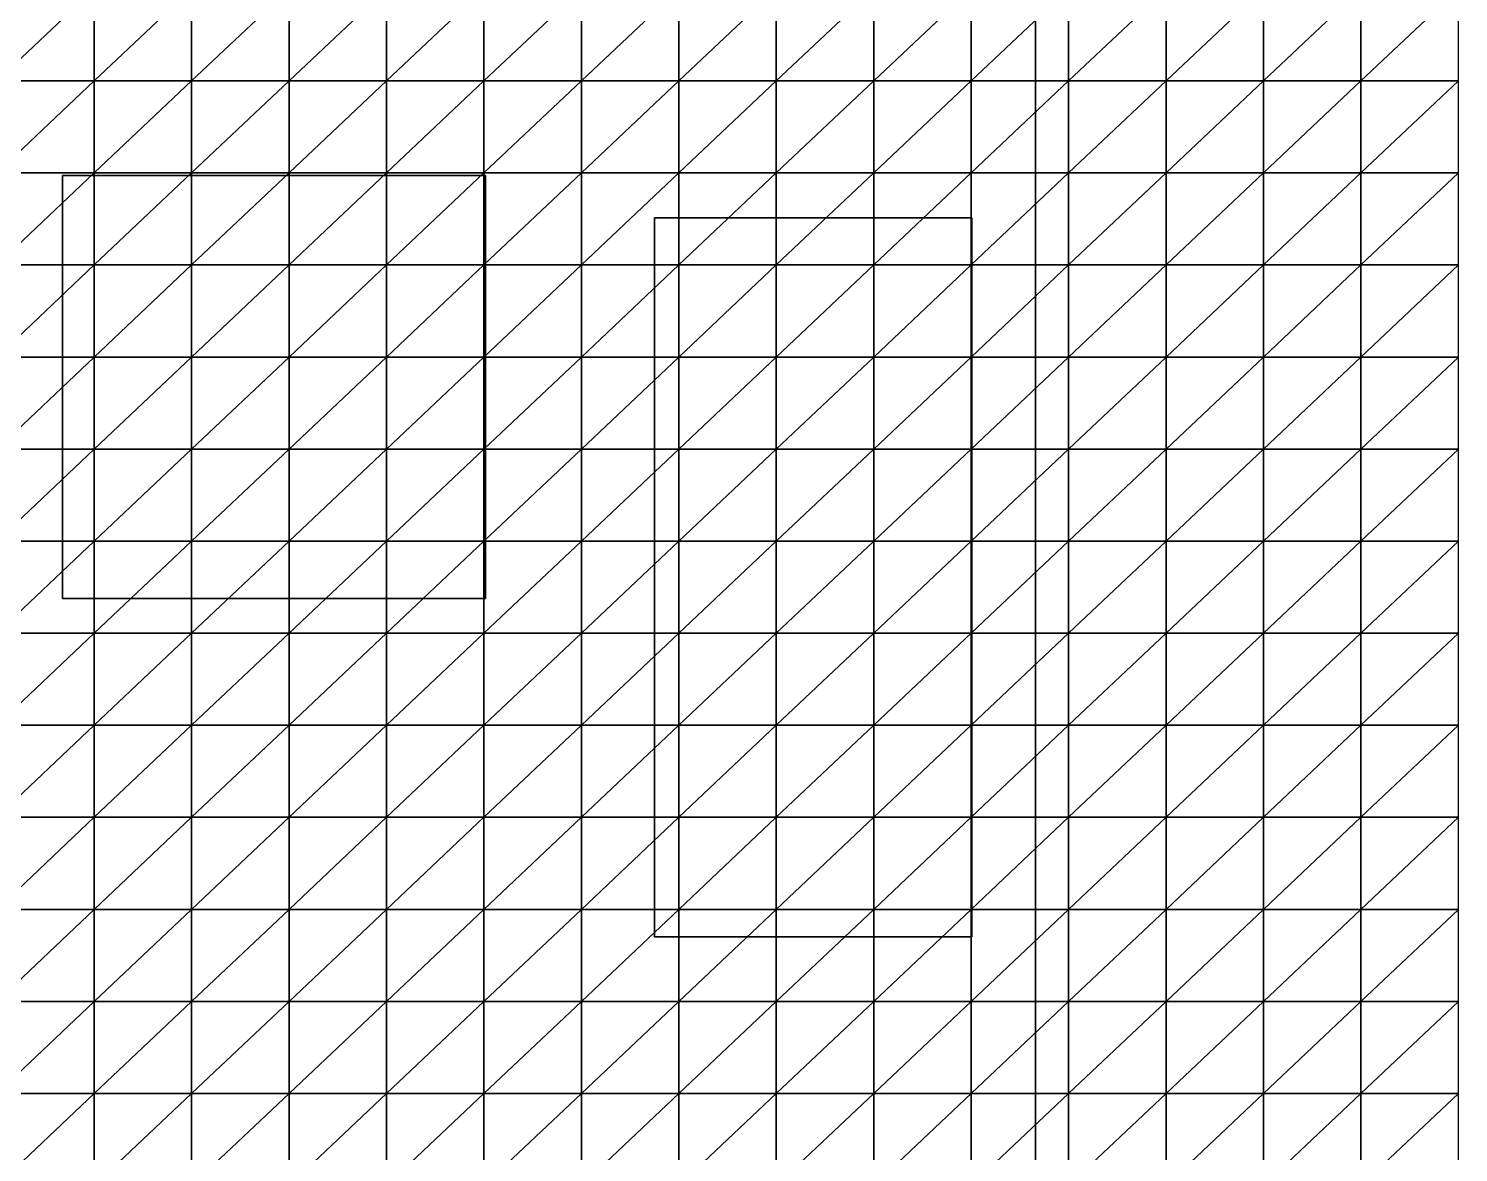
# Model space of a CAD drawing. Header units: metres. Extents: x -3 to 10.7, y -3.7 to 3.7.
# Drawn here: x 7.12 to 10.5, y -1.01 to 1.647 of the extents above; entities that cross this region are included whole.
import ezdxf

# ---------------------------------------------------------------- set-up
doc = ezdxf.new("R2010")
doc.units = ezdxf.units.M
for name, color, linetype in [('ACO_3D', 1, 'CONTINUOUS'), ('MEMBRANA_3D', 3, 'CONTINUOUS'), ('MOBILIARIO', 9, 'CONTINUOUS'), ('PAREDES', 7, 'CONTINUOUS'), ('VIDRO_3D', 4, 'CONTINUOUS')]:
    doc.layers.add(name, color=color, linetype=linetype)

msp = doc.modelspace()

# ---------------------------------------------------------------- linework, layer by layer
at = {"layer": 'ACO_3D'}
for points in [[(0, -2.7, 2.9), (9.5, -2.7, 2.9), (9.5, 2.7, 2.9), (0, 2.7, 2.9), (0, -2.7, 2.9)], [(9.5, 0, 0), (9.5, 0, 2.9)], [(10.5, 0, -0.05), (10.5, 0, 2.65)]]:
    msp.add_polyline3d(points, dxfattribs=at)
at = {"layer": 'MEMBRANA_3D'}
for points in [[(7.0446, 1.5235, 4.1422), (7.275, 1.5235, 4.0788), (7.275, 1.7412, 3.7133)], [(7.0446, 1.5235, 4.1422), (7.275, 1.7412, 3.7133), (7.0446, 1.7412, 3.7516)], [(7.275, 1.5235, 4.0788), (7.5054, 1.5235, 4.0239), (7.5054, 1.7412, 3.6781)], [(7.275, 1.5235, 4.0788), (7.5054, 1.7412, 3.6781), (7.275, 1.7412, 3.7133)], [(7.5054, 1.5235, 4.0239), (7.7357, 1.5235, 3.978), (7.7357, 1.7412, 3.6473)], [(7.5054, 1.5235, 4.0239), (7.7357, 1.7412, 3.6473), (7.5054, 1.7412, 3.6781)], [(7.7357, 1.5235, 3.978), (7.9661, 1.5235, 3.8347), (7.9661, 1.7412, 3.621)], [(7.7357, 1.5235, 3.978), (7.9661, 1.7412, 3.621), (7.7357, 1.7412, 3.6473)], [(7.9661, 1.5235, 3.8347), (8.1964, 1.5235, 3.5845), (8.1964, 1.7412, 3.5713)], [(7.9661, 1.5235, 3.8347), (8.1964, 1.7412, 3.5713), (7.9661, 1.7412, 3.621)], [(8.1964, 1.5235, 3.5845), (8.4268, 1.5235, 3.3689), (8.4268, 1.7412, 3.361)], [(8.1964, 1.5235, 3.5845), (8.4268, 1.7412, 3.361), (8.1964, 1.7412, 3.5713)], [(8.4268, 1.5235, 3.3689), (8.6571, 1.5235, 3.1916), (8.6571, 1.7412, 3.1873)], [(8.4268, 1.5235, 3.3689), (8.6571, 1.7412, 3.1873), (8.4268, 1.7412, 3.361)], [(8.6571, 1.5235, 3.1916), (8.8875, 1.5235, 3.055), (8.8875, 1.7412, 3.053)], [(8.6571, 1.5235, 3.1916), (8.8875, 1.7412, 3.053), (8.6571, 1.7412, 3.1873)], [(8.8875, 1.5235, 3.055), (9.1179, 1.5235, 2.9607), (9.1179, 1.7412, 2.96)], [(8.8875, 1.5235, 3.055), (9.1179, 1.7412, 2.96), (8.8875, 1.7412, 3.053)], [(9.1179, 1.5235, 2.9607), (9.3482, 1.5235, 2.9096), (9.3482, 1.7412, 2.9095)], [(9.1179, 1.5235, 2.9607), (9.3482, 1.7412, 2.9095), (9.1179, 1.7412, 2.96)], [(9.3482, 1.5235, 2.9096), (9.5786, 1.5235, 2.8472), (9.5786, 1.7412, 2.8464)], [(9.3482, 1.5235, 2.9096), (9.5786, 1.7412, 2.8464), (9.3482, 1.7412, 2.9095)], [(9.5786, 1.5235, 2.8472), (9.8089, 1.5235, 2.7189), (9.8089, 1.7412, 2.7162)], [(9.5786, 1.5235, 2.8472), (9.8089, 1.7412, 2.7162), (9.5786, 1.7412, 2.8464)], [(9.8089, 1.5235, 2.7189), (10.0393, 1.5235, 2.601), (10.0393, 1.7412, 2.5965)], [(9.8089, 1.5235, 2.7189), (10.0393, 1.7412, 2.5965), (9.8089, 1.7412, 2.7162)], [(10.0393, 1.5235, 2.601), (10.2696, 1.5235, 2.4882), (10.2696, 1.7412, 2.482)], [(10.0393, 1.5235, 2.601), (10.2696, 1.7412, 2.482), (10.0393, 1.7412, 2.5965)], [(10.2696, 1.5235, 2.4882), (10.5, 1.5235, 2.3787), (10.5, 1.7412, 2.371)], [(10.2696, 1.5235, 2.4882), (10.5, 1.7412, 2.371), (10.2696, 1.7412, 2.482)], [(7.0446, 1.3059, 4.5731), (7.275, 1.3059, 4.4765), (7.275, 1.5235, 4.0788)], [(7.0446, 1.3059, 4.5731), (7.275, 1.5235, 4.0788), (7.0446, 1.5235, 4.1422)], [(7.275, 1.3059, 4.4765), (7.5054, 1.3059, 4.3991), (7.5054, 1.5235, 4.0239)], [(7.275, 1.3059, 4.4765), (7.5054, 1.5235, 4.0239), (7.275, 1.5235, 4.0788)], [(7.5054, 1.3059, 4.3991), (7.7357, 1.3059, 4.1457), (7.7357, 1.5235, 3.978)], [(7.5054, 1.3059, 4.3991), (7.7357, 1.5235, 3.978), (7.5054, 1.5235, 4.0239)], [(7.7357, 1.3059, 4.1457), (7.9661, 1.3059, 3.8555), (7.9661, 1.5235, 3.8347)], [(7.7357, 1.3059, 4.1457), (7.9661, 1.5235, 3.8347), (7.7357, 1.5235, 3.978)], [(7.9661, 1.3059, 3.8555), (8.1964, 1.3059, 3.5975), (8.1964, 1.5235, 3.5845)], [(7.9661, 1.3059, 3.8555), (8.1964, 1.5235, 3.5845), (7.9661, 1.5235, 3.8347)], [(8.1964, 1.3059, 3.5975), (8.4268, 1.3059, 3.3766), (8.4268, 1.5235, 3.3689)], [(8.1964, 1.3059, 3.5975), (8.4268, 1.5235, 3.3689), (8.1964, 1.5235, 3.5845)], [(8.4268, 1.3059, 3.3766), (8.6571, 1.3059, 3.1957), (8.6571, 1.5235, 3.1916)], [(8.4268, 1.3059, 3.3766), (8.6571, 1.5235, 3.1916), (8.4268, 1.5235, 3.3689)], [(8.6571, 1.3059, 3.1957), (8.8875, 1.3059, 3.0569), (8.8875, 1.5235, 3.055)], [(8.6571, 1.3059, 3.1957), (8.8875, 1.5235, 3.055), (8.6571, 1.5235, 3.1916)], [(8.8875, 1.3059, 3.0569), (9.1179, 1.3059, 2.9613), (9.1179, 1.5235, 2.9607)], [(8.8875, 1.3059, 3.0569), (9.1179, 1.5235, 2.9607), (8.8875, 1.5235, 3.055)], [(9.1179, 1.3059, 2.9613), (9.3482, 1.3059, 2.9097), (9.3482, 1.5235, 2.9096)], [(9.1179, 1.3059, 2.9613), (9.3482, 1.5235, 2.9096), (9.1179, 1.5235, 2.9607)], [(9.3482, 1.3059, 2.9097), (9.5786, 1.3059, 2.8487), (9.5786, 1.5235, 2.8472)], [(9.3482, 1.3059, 2.9097), (9.5786, 1.5235, 2.8472), (9.3482, 1.5235, 2.9096)], [(9.5786, 1.3059, 2.8487), (9.8089, 1.3059, 2.7243), (9.8089, 1.5235, 2.7189)], [(9.5786, 1.3059, 2.8487), (9.8089, 1.5235, 2.7189), (9.5786, 1.5235, 2.8472)], [(9.8089, 1.3059, 2.7243), (10.0393, 1.3059, 2.6099), (10.0393, 1.5235, 2.601)], [(9.8089, 1.3059, 2.7243), (10.0393, 1.5235, 2.601), (9.8089, 1.5235, 2.7189)], [(10.0393, 1.3059, 2.6099), (10.2696, 1.3059, 2.5004), (10.2696, 1.5235, 2.4882)], [(10.0393, 1.3059, 2.6099), (10.2696, 1.5235, 2.4882), (10.0393, 1.5235, 2.601)], [(10.2696, 1.3059, 2.5004), (10.5, 1.3059, 2.3942), (10.5, 1.5235, 2.3787)], [(10.2696, 1.3059, 2.5004), (10.5, 1.5235, 2.3787), (10.2696, 1.5235, 2.4882)], [(7.0446, 1.0882, 5.0042), (7.275, 1.0882, 4.856), (7.275, 1.3059, 4.4765)], [(7.0446, 1.0882, 5.0042), (7.275, 1.3059, 4.4765), (7.0446, 1.3059, 4.5731)], [(7.275, 1.0882, 4.856), (7.5054, 1.0882, 4.5084), (7.5054, 1.3059, 4.3991)], [(7.275, 1.0882, 4.856), (7.5054, 1.3059, 4.3991), (7.275, 1.3059, 4.4765)], [(7.5054, 1.0882, 4.5084), (7.7357, 1.0882, 4.1773), (7.7357, 1.3059, 4.1457)], [(7.5054, 1.0882, 4.5084), (7.7357, 1.3059, 4.1457), (7.5054, 1.3059, 4.3991)], [(7.7357, 1.0882, 4.1773), (7.9661, 1.0882, 3.8754), (7.9661, 1.3059, 3.8555)], [(7.7357, 1.0882, 4.1773), (7.9661, 1.3059, 3.8555), (7.7357, 1.3059, 4.1457)], [(7.9661, 1.0882, 3.8754), (8.1964, 1.0882, 3.6095), (8.1964, 1.3059, 3.5975)], [(7.9661, 1.0882, 3.8754), (8.1964, 1.3059, 3.5975), (7.9661, 1.3059, 3.8555)], [(8.1964, 1.0882, 3.6095), (8.4268, 1.0882, 3.3834), (8.4268, 1.3059, 3.3766)], [(8.1964, 1.0882, 3.6095), (8.4268, 1.3059, 3.3766), (8.1964, 1.3059, 3.5975)], [(8.4268, 1.0882, 3.3834), (8.6571, 1.0882, 3.1993), (8.6571, 1.3059, 3.1957)], [(8.4268, 1.0882, 3.3834), (8.6571, 1.3059, 3.1957), (8.4268, 1.3059, 3.3766)], [(8.6571, 1.0882, 3.1993), (8.8875, 1.0882, 3.0585), (8.8875, 1.3059, 3.0569)], [(8.6571, 1.0882, 3.1993), (8.8875, 1.3059, 3.0569), (8.6571, 1.3059, 3.1957)], [(8.8875, 1.0882, 3.0585), (9.1179, 1.0882, 2.9619), (9.1179, 1.3059, 2.9613)], [(8.8875, 1.0882, 3.0585), (9.1179, 1.3059, 2.9613), (8.8875, 1.3059, 3.0569)], [(9.1179, 1.0882, 2.9619), (9.3482, 1.0882, 2.9098), (9.3482, 1.3059, 2.9097)], [(9.1179, 1.0882, 2.9619), (9.3482, 1.3059, 2.9097), (9.1179, 1.3059, 2.9613)], [(9.3482, 1.0882, 2.9098), (9.5786, 1.0882, 2.8511), (9.5786, 1.3059, 2.8487)], [(9.3482, 1.0882, 2.9098), (9.5786, 1.3059, 2.8487), (9.3482, 1.3059, 2.9097)], [(9.5786, 1.0882, 2.8511), (9.8089, 1.0882, 2.7324), (9.8089, 1.3059, 2.7243)], [(9.5786, 1.0882, 2.8511), (9.8089, 1.3059, 2.7243), (9.5786, 1.3059, 2.8487)], [(9.8089, 1.0882, 2.7324), (10.0393, 1.0882, 2.6232), (10.0393, 1.3059, 2.6099)], [(9.8089, 1.0882, 2.7324), (10.0393, 1.3059, 2.6099), (9.8089, 1.3059, 2.7243)], [(10.0393, 1.0882, 2.6232), (10.2696, 1.0882, 2.5188), (10.2696, 1.3059, 2.5004)], [(10.0393, 1.0882, 2.6232), (10.2696, 1.3059, 2.5004), (10.0393, 1.3059, 2.6099)], [(10.2696, 1.0882, 2.5188), (10.5, 1.0882, 2.4175), (10.5, 1.3059, 2.3942)], [(10.2696, 1.0882, 2.5188), (10.5, 1.3059, 2.3942), (10.2696, 1.3059, 2.5004)], [(7.0446, 0.8706, 5.3122), (7.275, 0.8706, 4.9305), (7.275, 1.0882, 4.856)], [(7.0446, 0.8706, 5.3122), (7.275, 1.0882, 4.856), (7.0446, 1.0882, 5.0042)], [(7.275, 0.8706, 4.9305), (7.5054, 0.8706, 4.5548), (7.5054, 1.0882, 4.5084)], [(7.275, 0.8706, 4.9305), (7.5054, 1.0882, 4.5084), (7.275, 1.0882, 4.856)], [(7.5054, 0.8706, 4.5548), (7.7357, 0.8706, 4.2057), (7.7357, 1.0882, 4.1773)], [(7.5054, 0.8706, 4.5548), (7.7357, 1.0882, 4.1773), (7.5054, 1.0882, 4.5084)], [(7.7357, 0.8706, 4.2057), (7.9661, 0.8706, 3.8925), (7.9661, 1.0882, 3.8754)], [(7.7357, 0.8706, 4.2057), (7.9661, 1.0882, 3.8754), (7.7357, 1.0882, 4.1773)], [(7.9661, 0.8706, 3.8925), (8.1964, 0.8706, 3.6195), (8.1964, 1.0882, 3.6095)], [(7.9661, 0.8706, 3.8925), (8.1964, 1.0882, 3.6095), (7.9661, 1.0882, 3.8754)], [(8.1964, 0.8706, 3.6195), (8.4268, 0.8706, 3.389), (8.4268, 1.0882, 3.3834)], [(8.1964, 0.8706, 3.6195), (8.4268, 1.0882, 3.3834), (8.1964, 1.0882, 3.6095)], [(8.4268, 0.8706, 3.389), (8.6571, 0.8706, 3.2022), (8.6571, 1.0882, 3.1993)], [(8.4268, 0.8706, 3.389), (8.6571, 1.0882, 3.1993), (8.4268, 1.0882, 3.3834)], [(8.6571, 0.8706, 3.2022), (8.8875, 0.8706, 3.0598), (8.8875, 1.0882, 3.0585)], [(8.6571, 0.8706, 3.2022), (8.8875, 1.0882, 3.0585), (8.6571, 1.0882, 3.1993)], [(8.8875, 0.8706, 3.0598), (9.1179, 0.8706, 2.9623), (9.1179, 1.0882, 2.9619)], [(8.8875, 0.8706, 3.0598), (9.1179, 1.0882, 2.9619), (8.8875, 1.0882, 3.0585)], [(9.1179, 0.8706, 2.9623), (9.3482, 0.8706, 2.9098), (9.3482, 1.0882, 2.9098)], [(9.1179, 0.8706, 2.9623), (9.3482, 1.0882, 2.9098), (9.1179, 1.0882, 2.9619)], [(9.3482, 0.8706, 2.9098), (9.5786, 0.8706, 2.8542), (9.5786, 1.0882, 2.8511)], [(9.3482, 0.8706, 2.9098), (9.5786, 1.0882, 2.8511), (9.3482, 1.0882, 2.9098)], [(9.5786, 0.8706, 2.8542), (9.8089, 0.8706, 2.7431), (9.8089, 1.0882, 2.7324)], [(9.5786, 0.8706, 2.8542), (9.8089, 1.0882, 2.7324), (9.5786, 1.0882, 2.8511)], [(9.8089, 0.8706, 2.7431), (10.0393, 0.8706, 2.641), (10.0393, 1.0882, 2.6232)], [(9.8089, 0.8706, 2.7431), (10.0393, 1.0882, 2.6232), (9.8089, 1.0882, 2.7324)], [(10.0393, 0.8706, 2.641), (10.2696, 0.8706, 2.5433), (10.2696, 1.0882, 2.5188)], [(10.0393, 0.8706, 2.641), (10.2696, 1.0882, 2.5188), (10.0393, 1.0882, 2.6232)], [(10.2696, 0.8706, 2.5433), (10.5, 0.8706, 2.4485), (10.5, 1.0882, 2.4175)], [(10.2696, 0.8706, 2.5433), (10.5, 1.0882, 2.4175), (10.2696, 1.0882, 2.5188)], [(7.0446, 0.6529, 5.425), (7.275, 0.6529, 4.9935), (7.275, 0.8706, 4.9305)], [(7.0446, 0.6529, 5.425), (7.275, 0.8706, 4.9305), (7.0446, 0.8706, 5.3122)], [(7.275, 0.6529, 4.9935), (7.5054, 0.6529, 4.5908), (7.5054, 0.8706, 4.5548)], [(7.275, 0.6529, 4.9935), (7.5054, 0.8706, 4.5548), (7.275, 0.8706, 4.9305)], [(7.5054, 0.6529, 4.5908), (7.7357, 0.6529, 4.2265), (7.7357, 0.8706, 4.2057)], [(7.5054, 0.6529, 4.5908), (7.7357, 0.8706, 4.2057), (7.5054, 0.8706, 4.5548)], [(7.7357, 0.6529, 4.2265), (7.9661, 0.6529, 3.9045), (7.9661, 0.8706, 3.8925)], [(7.7357, 0.6529, 4.2265), (7.9661, 0.8706, 3.8925), (7.7357, 0.8706, 4.2057)], [(7.9661, 0.6529, 3.9045), (8.1964, 0.6529, 3.6263), (8.1964, 0.8706, 3.6195)], [(7.9661, 0.6529, 3.9045), (8.1964, 0.8706, 3.6195), (7.9661, 0.8706, 3.8925)], [(8.1964, 0.6529, 3.6263), (8.4268, 0.6529, 3.3927), (8.4268, 0.8706, 3.389)], [(8.1964, 0.6529, 3.6263), (8.4268, 0.8706, 3.389), (8.1964, 0.8706, 3.6195)], [(8.4268, 0.6529, 3.3927), (8.6571, 0.6529, 3.2041), (8.6571, 0.8706, 3.2022)], [(8.4268, 0.6529, 3.3927), (8.6571, 0.8706, 3.2022), (8.4268, 0.8706, 3.389)], [(8.6571, 0.6529, 3.2041), (8.8875, 0.6529, 3.0606), (8.8875, 0.8706, 3.0598)], [(8.6571, 0.6529, 3.2041), (8.8875, 0.8706, 3.0598), (8.6571, 0.8706, 3.2022)], [(8.8875, 0.6529, 3.0606), (9.1179, 0.6529, 2.9626), (9.1179, 0.8706, 2.9623)], [(8.8875, 0.6529, 3.0606), (9.1179, 0.8706, 2.9623), (8.8875, 0.8706, 3.0598)], [(9.1179, 0.6529, 2.9626), (9.3482, 0.6529, 2.9099), (9.3482, 0.8706, 2.9098)], [(9.1179, 0.6529, 2.9626), (9.3482, 0.8706, 2.9098), (9.1179, 0.8706, 2.9623)], [(9.3482, 0.6529, 2.9099), (9.5786, 0.6529, 2.8582), (9.5786, 0.8706, 2.8542)], [(9.3482, 0.6529, 2.9099), (9.5786, 0.8706, 2.8542), (9.3482, 0.8706, 2.9098)], [(9.5786, 0.6529, 2.8582), (9.8089, 0.6529, 2.7566), (9.8089, 0.8706, 2.7431)], [(9.5786, 0.6529, 2.8582), (9.8089, 0.8706, 2.7431), (9.5786, 0.8706, 2.8542)], [(9.8089, 0.6529, 2.7566), (10.0393, 0.6529, 2.6632), (10.0393, 0.8706, 2.641)], [(9.8089, 0.6529, 2.7566), (10.0393, 0.8706, 2.641), (9.8089, 0.8706, 2.7431)], [(10.0393, 0.6529, 2.6632), (10.2696, 0.6529, 2.5739), (10.2696, 0.8706, 2.5433)], [(10.0393, 0.6529, 2.6632), (10.2696, 0.8706, 2.5433), (10.0393, 0.8706, 2.641)], [(10.2696, 0.6529, 2.5739), (10.5, 0.6529, 2.4872), (10.5, 0.8706, 2.4485)], [(10.2696, 0.6529, 2.5739), (10.5, 0.8706, 2.4485), (10.2696, 0.8706, 2.5433)], [(7.0446, 0.4353, 5.4859), (7.275, 0.4353, 5.0239), (7.275, 0.6529, 4.9935)], [(7.0446, 0.4353, 5.4859), (7.275, 0.6529, 4.9935), (7.0446, 0.6529, 5.425)], [(7.275, 0.4353, 5.0239), (7.5054, 0.4353, 4.6071), (7.5054, 0.6529, 4.5908)], [(7.275, 0.4353, 5.0239), (7.5054, 0.6529, 4.5908), (7.275, 0.6529, 4.9935)], [(7.5054, 0.4353, 4.6071), (7.7357, 0.4353, 4.2356), (7.7357, 0.6529, 4.2265)], [(7.5054, 0.4353, 4.6071), (7.7357, 0.6529, 4.2265), (7.5054, 0.6529, 4.5908)], [(7.7357, 0.4353, 4.2356), (7.9661, 0.4353, 3.9097), (7.9661, 0.6529, 3.9045)], [(7.7357, 0.4353, 4.2356), (7.9661, 0.6529, 3.9045), (7.7357, 0.6529, 4.2265)], [(7.9661, 0.4353, 3.9097), (8.1964, 0.4353, 3.6292), (8.1964, 0.6529, 3.6263)], [(7.9661, 0.4353, 3.9097), (8.1964, 0.6529, 3.6263), (7.9661, 0.6529, 3.9045)], [(8.1964, 0.4353, 3.6292), (8.4268, 0.4353, 3.3943), (8.4268, 0.6529, 3.3927)], [(8.1964, 0.4353, 3.6292), (8.4268, 0.6529, 3.3927), (8.1964, 0.6529, 3.6263)], [(8.4268, 0.4353, 3.3943), (8.6571, 0.4353, 3.2049), (8.6571, 0.6529, 3.2041)], [(8.4268, 0.4353, 3.3943), (8.6571, 0.6529, 3.2041), (8.4268, 0.6529, 3.3927)], [(8.6571, 0.4353, 3.2049), (8.8875, 0.4353, 3.061), (8.8875, 0.6529, 3.0606)], [(8.6571, 0.4353, 3.2049), (8.8875, 0.6529, 3.0606), (8.6571, 0.6529, 3.2041)], [(8.8875, 0.4353, 3.061), (9.1179, 0.4353, 2.9627), (9.1179, 0.6529, 2.9626)], [(8.8875, 0.4353, 3.061), (9.1179, 0.6529, 2.9626), (8.8875, 0.6529, 3.0606)], [(9.1179, 0.4353, 2.9627), (9.3482, 0.4353, 2.9099), (9.3482, 0.6529, 2.9099)], [(9.1179, 0.4353, 2.9627), (9.3482, 0.6529, 2.9099), (9.1179, 0.6529, 2.9626)], [(9.3482, 0.4353, 2.9099), (9.5786, 0.4353, 2.8629), (9.5786, 0.6529, 2.8582)], [(9.3482, 0.4353, 2.9099), (9.5786, 0.6529, 2.8582), (9.3482, 0.6529, 2.9099)], [(9.5786, 0.4353, 2.8629), (9.8089, 0.4353, 2.7727), (9.8089, 0.6529, 2.7566)], [(9.5786, 0.4353, 2.8629), (9.8089, 0.6529, 2.7566), (9.5786, 0.6529, 2.8582)], [(9.8089, 0.4353, 2.7727), (10.0393, 0.4353, 2.6899), (10.0393, 0.6529, 2.6632)], [(9.8089, 0.4353, 2.7727), (10.0393, 0.6529, 2.6632), (9.8089, 0.6529, 2.7566)], [(10.0393, 0.4353, 2.6899), (10.2696, 0.4353, 2.6106), (10.2696, 0.6529, 2.5739)], [(10.0393, 0.4353, 2.6899), (10.2696, 0.6529, 2.5739), (10.0393, 0.6529, 2.6632)], [(10.2696, 0.4353, 2.6106), (10.5, 0.4353, 2.5337), (10.5, 0.6529, 2.4872)], [(10.2696, 0.4353, 2.6106), (10.5, 0.6529, 2.4872), (10.2696, 0.6529, 2.5739)], [(7.0446, 0.2176, 5.4534), (7.275, 0.2176, 5.008), (7.275, 0.4353, 5.0239)], [(7.0446, 0.2176, 5.4534), (7.275, 0.4353, 5.0239), (7.0446, 0.4353, 5.4859)], [(7.275, 0.2176, 5.008), (7.5054, 0.2176, 4.5986), (7.5054, 0.4353, 4.6071)], [(7.275, 0.2176, 5.008), (7.5054, 0.4353, 4.6071), (7.275, 0.4353, 5.0239)], [(7.5054, 0.2176, 4.5986), (7.7357, 0.2176, 4.2309), (7.7357, 0.4353, 4.2356)], [(7.5054, 0.2176, 4.5986), (7.7357, 0.4353, 4.2356), (7.5054, 0.4353, 4.6071)], [(7.7357, 0.2176, 4.2309), (7.9661, 0.2176, 3.907), (7.9661, 0.4353, 3.9097)], [(7.7357, 0.2176, 4.2309), (7.9661, 0.4353, 3.9097), (7.7357, 0.4353, 4.2356)], [(7.9661, 0.2176, 3.907), (8.1964, 0.2176, 3.6277), (8.1964, 0.4353, 3.6292)], [(7.9661, 0.2176, 3.907), (8.1964, 0.4353, 3.6292), (7.9661, 0.4353, 3.9097)], [(8.1964, 0.2176, 3.6277), (8.4268, 0.2176, 3.3935), (8.4268, 0.4353, 3.3943)], [(8.1964, 0.2176, 3.6277), (8.4268, 0.4353, 3.3943), (8.1964, 0.4353, 3.6292)], [(8.4268, 0.2176, 3.3935), (8.6571, 0.2176, 3.2045), (8.6571, 0.4353, 3.2049)], [(8.4268, 0.2176, 3.3935), (8.6571, 0.4353, 3.2049), (8.4268, 0.4353, 3.3943)], [(8.6571, 0.2176, 3.2045), (8.8875, 0.2176, 3.0608), (8.8875, 0.4353, 3.061)], [(8.6571, 0.2176, 3.2045), (8.8875, 0.4353, 3.061), (8.6571, 0.4353, 3.2049)], [(8.8875, 0.2176, 3.0608), (9.1179, 0.2176, 2.9626), (9.1179, 0.4353, 2.9627)], [(8.8875, 0.2176, 3.0608), (9.1179, 0.4353, 2.9627), (8.8875, 0.4353, 3.061)], [(9.1179, 0.2176, 2.9626), (9.3482, 0.2176, 2.9099), (9.3482, 0.4353, 2.9099)], [(9.1179, 0.2176, 2.9626), (9.3482, 0.4353, 2.9099), (9.1179, 0.4353, 2.9627)], [(9.3482, 0.2176, 2.9099), (9.5786, 0.2176, 2.8684), (9.5786, 0.4353, 2.8629)], [(9.3482, 0.2176, 2.9099), (9.5786, 0.4353, 2.8629), (9.3482, 0.4353, 2.9099)], [(9.5786, 0.2176, 2.8684), (9.8089, 0.2176, 2.7916), (9.8089, 0.4353, 2.7727)], [(9.5786, 0.2176, 2.8684), (9.8089, 0.4353, 2.7727), (9.5786, 0.4353, 2.8629)], [(9.8089, 0.2176, 2.7916), (10.0393, 0.2176, 2.721), (10.0393, 0.4353, 2.6899)], [(9.8089, 0.2176, 2.7916), (10.0393, 0.4353, 2.6899), (9.8089, 0.4353, 2.7727)], [(10.0393, 0.2176, 2.721), (10.2696, 0.2176, 2.6535), (10.2696, 0.4353, 2.6106)], [(10.0393, 0.2176, 2.721), (10.2696, 0.4353, 2.6106), (10.0393, 0.4353, 2.6899)], [(10.2696, 0.2176, 2.6535), (10.5, 0.2176, 2.588), (10.5, 0.4353, 2.5337)], [(10.2696, 0.2176, 2.6535), (10.5, 0.4353, 2.5337), (10.2696, 0.4353, 2.6106)], [(7.0446, 0, 5.3509), (7.275, 0, 4.9531), (7.275, 0.2176, 5.008)], [(7.0446, 0, 5.3509), (7.275, 0.2176, 5.008), (7.0446, 0.2176, 5.4534)], [(7.275, 0, 4.9531), (7.5054, 0, 4.5681), (7.5054, 0.2176, 4.5986)], [(7.275, 0, 4.9531), (7.5054, 0.2176, 4.5986), (7.275, 0.2176, 5.008)], [(7.5054, 0, 4.5681), (7.7357, 0, 4.2135), (7.7357, 0.2176, 4.2309)], [(7.5054, 0, 4.5681), (7.7357, 0.2176, 4.2309), (7.5054, 0.2176, 4.5986)], [(7.7357, 0, 4.2135), (7.9661, 0, 3.897), (7.9661, 0.2176, 3.907)], [(7.7357, 0, 4.2135), (7.9661, 0.2176, 3.907), (7.7357, 0.2176, 4.2309)], [(7.9661, 0, 3.897), (8.1964, 0, 3.6221), (8.1964, 0.2176, 3.6277)], [(7.9661, 0, 3.897), (8.1964, 0.2176, 3.6277), (7.9661, 0.2176, 3.907)], [(8.1964, 0, 3.6221), (8.4268, 0, 3.3904), (8.4268, 0.2176, 3.3935)], [(8.1964, 0, 3.6221), (8.4268, 0.2176, 3.3935), (8.1964, 0.2176, 3.6277)], [(8.4268, 0, 3.3904), (8.6571, 0, 3.2029), (8.6571, 0.2176, 3.2045)], [(8.4268, 0, 3.3904), (8.6571, 0.2176, 3.2045), (8.4268, 0.2176, 3.3935)], [(8.6571, 0, 3.2029), (8.8875, 0, 3.0601), (8.8875, 0.2176, 3.0608)], [(8.6571, 0, 3.2029), (8.8875, 0.2176, 3.0608), (8.6571, 0.2176, 3.2045)], [(8.8875, 0, 3.0601), (9.1179, 0, 2.9624), (9.1179, 0.2176, 2.9626)], [(8.8875, 0, 3.0601), (9.1179, 0.2176, 2.9626), (8.8875, 0.2176, 3.0608)], [(9.1179, 0, 2.9624), (9.3482, 0, 2.9098), (9.3482, 0.2176, 2.9099)], [(9.1179, 0, 2.9624), (9.3482, 0.2176, 2.9099), (9.1179, 0.2176, 2.9626)], [(9.3482, 0, 2.9098), (9.5786, 0, 2.8747), (9.5786, 0.2176, 2.8684)], [(9.3482, 0, 2.9098), (9.5786, 0.2176, 2.8684), (9.3482, 0.2176, 2.9099)], [(9.5786, 0, 2.8747), (9.8089, 0, 2.8131), (9.8089, 0.2176, 2.7916)], [(9.5786, 0, 2.8747), (9.8089, 0.2176, 2.7916), (9.5786, 0.2176, 2.8684)], [(9.8089, 0, 2.8131), (10.0393, 0, 2.7566), (10.0393, 0.2176, 2.721)], [(9.8089, 0, 2.8131), (10.0393, 0.2176, 2.721), (9.8089, 0.2176, 2.7916)], [(10.0393, 0, 2.7566), (10.2696, 0, 2.7025), (10.2696, 0.2176, 2.6535)], [(10.0393, 0, 2.7566), (10.2696, 0.2176, 2.6535), (10.0393, 0.2176, 2.721)], [(10.2696, 0, 2.7025), (10.5, 0, 2.65), (10.5, 0.2176, 2.588)], [(10.2696, 0, 2.7025), (10.5, 0.2176, 2.588), (10.2696, 0.2176, 2.6535)], [(7.0446, -0.2176, 5.233), (7.275, -0.2176, 4.8803), (7.275, 0, 4.9531)], [(7.0446, -0.2176, 5.233), (7.275, 0, 4.9531), (7.0446, 0, 5.3509)], [(7.275, -0.2176, 4.8803), (7.5054, -0.2176, 4.524), (7.5054, 0, 4.5681)], [(7.275, -0.2176, 4.8803), (7.5054, 0, 4.5681), (7.275, 0, 4.9531)], [(7.5054, -0.2176, 4.524), (7.7357, -0.2176, 4.1871), (7.7357, 0, 4.2135)], [(7.5054, -0.2176, 4.524), (7.7357, 0, 4.2135), (7.5054, 0, 4.5681)], [(7.7357, -0.2176, 4.1871), (7.9661, -0.2176, 3.8814), (7.9661, 0, 3.897)], [(7.7357, -0.2176, 4.1871), (7.9661, 0, 3.897), (7.7357, 0, 4.2135)], [(7.9661, -0.2176, 3.8814), (8.1964, -0.2176, 3.613), (8.1964, 0, 3.6221)], [(7.9661, -0.2176, 3.8814), (8.1964, 0, 3.6221), (7.9661, 0, 3.897)], [(8.1964, -0.2176, 3.613), (8.4268, -0.2176, 3.3854), (8.4268, 0, 3.3904)], [(8.1964, -0.2176, 3.613), (8.4268, 0, 3.3904), (8.1964, 0, 3.6221)], [(8.4268, -0.2176, 3.3854), (8.6571, -0.2176, 3.2003), (8.6571, 0, 3.2029)], [(8.4268, -0.2176, 3.3854), (8.6571, 0, 3.2029), (8.4268, 0, 3.3904)], [(8.6571, -0.2176, 3.2003), (8.8875, -0.2176, 3.059), (8.8875, 0, 3.0601)], [(8.6571, -0.2176, 3.2003), (8.8875, 0, 3.0601), (8.6571, 0, 3.2029)], [(8.8875, -0.2176, 3.059), (9.1179, -0.2176, 2.962), (9.1179, 0, 2.9624)], [(8.8875, -0.2176, 3.059), (9.1179, 0, 2.9624), (8.8875, 0, 3.0601)], [(9.1179, -0.2176, 2.962), (9.3482, -0.2176, 2.9098), (9.3482, 0, 2.9098)], [(9.1179, -0.2176, 2.962), (9.3482, 0, 2.9098), (9.1179, 0, 2.9624)], [(9.3482, -0.2176, 2.9098), (9.5786, -0.2176, 2.8684), (9.5786, 0, 2.8747)], [(9.3482, -0.2176, 2.9098), (9.5786, 0, 2.8747), (9.3482, 0, 2.9098)], [(9.5786, -0.2176, 2.8684), (9.8089, -0.2176, 2.7916), (9.8089, 0, 2.8131)], [(9.5786, -0.2176, 2.8684), (9.8089, 0, 2.8131), (9.5786, 0, 2.8747)], [(9.8089, -0.2176, 2.7916), (10.0393, -0.2176, 2.721), (10.0393, 0, 2.7566)], [(9.8089, -0.2176, 2.7916), (10.0393, 0, 2.7566), (9.8089, 0, 2.8131)], [(10.0393, -0.2176, 2.721), (10.2696, -0.2176, 2.6535), (10.2696, 0, 2.7025)], [(10.0393, -0.2176, 2.721), (10.2696, 0, 2.7025), (10.0393, 0, 2.7566)], [(10.2696, -0.2176, 2.6535), (10.5, -0.2176, 2.588), (10.5, 0, 2.65)], [(10.2696, -0.2176, 2.6535), (10.5, 0, 2.65), (10.2696, 0, 2.7025)], [(7.0446, -0.4353, 5.0159), (7.275, -0.4353, 4.8072), (7.275, -0.2176, 4.8803)], [(7.0446, -0.4353, 5.0159), (7.275, -0.2176, 4.8803), (7.0446, -0.2176, 5.233)], [(7.275, -0.4353, 4.8072), (7.5054, -0.4353, 4.4754), (7.5054, -0.2176, 4.524)], [(7.275, -0.4353, 4.8072), (7.5054, -0.2176, 4.524), (7.275, -0.2176, 4.8803)], [(7.5054, -0.4353, 4.4754), (7.7357, -0.4353, 4.156), (7.7357, -0.2176, 4.1871)], [(7.5054, -0.4353, 4.4754), (7.7357, -0.2176, 4.1871), (7.5054, -0.2176, 4.524)], [(7.7357, -0.4353, 4.156), (7.9661, -0.4353, 3.8621), (7.9661, -0.2176, 3.8814)], [(7.7357, -0.4353, 4.156), (7.9661, -0.2176, 3.8814), (7.7357, -0.2176, 4.1871)], [(7.9661, -0.4353, 3.8621), (8.1964, -0.4353, 3.6015), (8.1964, -0.2176, 3.613)], [(7.9661, -0.4353, 3.8621), (8.1964, -0.2176, 3.613), (7.9661, -0.2176, 3.8814)], [(8.1964, -0.4353, 3.6015), (8.4268, -0.4353, 3.3789), (8.4268, -0.2176, 3.3854)], [(8.1964, -0.4353, 3.6015), (8.4268, -0.2176, 3.3854), (8.1964, -0.2176, 3.613)], [(8.4268, -0.4353, 3.3789), (8.6571, -0.4353, 3.197), (8.6571, -0.2176, 3.2003)], [(8.4268, -0.4353, 3.3789), (8.6571, -0.2176, 3.2003), (8.4268, -0.2176, 3.3854)], [(8.6571, -0.4353, 3.197), (8.8875, -0.4353, 3.0575), (8.8875, -0.2176, 3.059)], [(8.6571, -0.4353, 3.197), (8.8875, -0.2176, 3.059), (8.6571, -0.2176, 3.2003)], [(8.8875, -0.4353, 3.0575), (9.1179, -0.4353, 2.9615), (9.1179, -0.2176, 2.962)], [(8.8875, -0.4353, 3.0575), (9.1179, -0.2176, 2.962), (8.8875, -0.2176, 3.059)], [(9.1179, -0.4353, 2.9615), (9.3482, -0.4353, 2.9097), (9.3482, -0.2176, 2.9098)], [(9.1179, -0.4353, 2.9615), (9.3482, -0.2176, 2.9098), (9.1179, -0.2176, 2.962)], [(9.3482, -0.4353, 2.9097), (9.5786, -0.4353, 2.8629), (9.5786, -0.2176, 2.8684)], [(9.3482, -0.4353, 2.9097), (9.5786, -0.2176, 2.8684), (9.3482, -0.2176, 2.9098)], [(9.5786, -0.4353, 2.8629), (9.8089, -0.4353, 2.7727), (9.8089, -0.2176, 2.7916)], [(9.5786, -0.4353, 2.8629), (9.8089, -0.2176, 2.7916), (9.5786, -0.2176, 2.8684)], [(9.8089, -0.4353, 2.7727), (10.0393, -0.4353, 2.6899), (10.0393, -0.2176, 2.721)], [(9.8089, -0.4353, 2.7727), (10.0393, -0.2176, 2.721), (9.8089, -0.2176, 2.7916)], [(10.0393, -0.4353, 2.6899), (10.2696, -0.4353, 2.6106), (10.2696, -0.2176, 2.6535)], [(10.0393, -0.4353, 2.6899), (10.2696, -0.2176, 2.6535), (10.0393, -0.2176, 2.721)], [(10.2696, -0.4353, 2.6106), (10.5, -0.4353, 2.5337), (10.5, -0.2176, 2.588)], [(10.2696, -0.4353, 2.6106), (10.5, -0.2176, 2.588), (10.2696, -0.2176, 2.6535)], [(7.0446, -0.6529, 4.6855), (7.275, -0.6529, 4.6189), (7.275, -0.4353, 4.8072)], [(7.0446, -0.6529, 4.6855), (7.275, -0.4353, 4.8072), (7.0446, -0.4353, 5.0159)], [(7.275, -0.6529, 4.6189), (7.5054, -0.6529, 4.4285), (7.5054, -0.4353, 4.4754)], [(7.275, -0.6529, 4.6189), (7.5054, -0.4353, 4.4754), (7.275, -0.4353, 4.8072)], [(7.5054, -0.6529, 4.4285), (7.7357, -0.6529, 4.1241), (7.7357, -0.4353, 4.156)], [(7.5054, -0.6529, 4.4285), (7.7357, -0.4353, 4.156), (7.5054, -0.4353, 4.4754)], [(7.7357, -0.6529, 4.1241), (7.9661, -0.6529, 3.8414), (7.9661, -0.4353, 3.8621)], [(7.7357, -0.6529, 4.1241), (7.9661, -0.4353, 3.8621), (7.7357, -0.4353, 4.156)], [(7.9661, -0.6529, 3.8414), (8.1964, -0.6529, 3.5888), (8.1964, -0.4353, 3.6015)], [(7.9661, -0.6529, 3.8414), (8.1964, -0.4353, 3.6015), (7.9661, -0.4353, 3.8621)], [(8.1964, -0.6529, 3.5888), (8.4268, -0.6529, 3.3715), (8.4268, -0.4353, 3.3789)], [(8.1964, -0.6529, 3.5888), (8.4268, -0.4353, 3.3789), (8.1964, -0.4353, 3.6015)], [(8.4268, -0.6529, 3.3715), (8.6571, -0.6529, 3.193), (8.6571, -0.4353, 3.197)], [(8.4268, -0.6529, 3.3715), (8.6571, -0.4353, 3.197), (8.4268, -0.4353, 3.3789)], [(8.6571, -0.6529, 3.193), (8.8875, -0.6529, 3.0557), (8.8875, -0.4353, 3.0575)], [(8.6571, -0.6529, 3.193), (8.8875, -0.4353, 3.0575), (8.6571, -0.4353, 3.197)], [(8.8875, -0.6529, 3.0557), (9.1179, -0.6529, 2.9609), (9.1179, -0.4353, 2.9615)], [(8.8875, -0.6529, 3.0557), (9.1179, -0.4353, 2.9615), (8.8875, -0.4353, 3.0575)], [(9.1179, -0.6529, 2.9609), (9.3482, -0.6529, 2.9096), (9.3482, -0.4353, 2.9097)], [(9.1179, -0.6529, 2.9609), (9.3482, -0.4353, 2.9097), (9.1179, -0.4353, 2.9615)], [(9.3482, -0.6529, 2.9096), (9.5786, -0.6529, 2.8582), (9.5786, -0.4353, 2.8629)], [(9.3482, -0.6529, 2.9096), (9.5786, -0.4353, 2.8629), (9.3482, -0.4353, 2.9097)], [(9.5786, -0.6529, 2.8582), (9.8089, -0.6529, 2.7566), (9.8089, -0.4353, 2.7727)], [(9.5786, -0.6529, 2.8582), (9.8089, -0.4353, 2.7727), (9.5786, -0.4353, 2.8629)], [(9.8089, -0.6529, 2.7566), (10.0393, -0.6529, 2.6632), (10.0393, -0.4353, 2.6899)], [(9.8089, -0.6529, 2.7566), (10.0393, -0.4353, 2.6899), (9.8089, -0.4353, 2.7727)], [(10.0393, -0.6529, 2.6632), (10.2696, -0.6529, 2.5739), (10.2696, -0.4353, 2.6106)], [(10.0393, -0.6529, 2.6632), (10.2696, -0.4353, 2.6106), (10.0393, -0.4353, 2.6899)], [(10.2696, -0.6529, 2.5739), (10.5, -0.6529, 2.4872), (10.5, -0.4353, 2.5337)], [(10.2696, -0.6529, 2.5739), (10.5, -0.4353, 2.5337), (10.2696, -0.4353, 2.6106)], [(7.0446, -0.8706, 4.3578), (7.275, -0.8706, 4.3111), (7.275, -0.6529, 4.6189)], [(7.0446, -0.8706, 4.3578), (7.275, -0.6529, 4.6189), (7.0446, -0.6529, 4.6855)], [(7.275, -0.8706, 4.3111), (7.5054, -0.8706, 4.2677), (7.5054, -0.6529, 4.4285)], [(7.275, -0.8706, 4.3111), (7.5054, -0.6529, 4.4285), (7.275, -0.6529, 4.6189)], [(7.5054, -0.8706, 4.2677), (7.7357, -0.8706, 4.0936), (7.7357, -0.6529, 4.1241)], [(7.5054, -0.8706, 4.2677), (7.7357, -0.6529, 4.1241), (7.5054, -0.6529, 4.4285)], [(7.7357, -0.8706, 4.0936), (7.9661, -0.8706, 3.8208), (7.9661, -0.6529, 3.8414)], [(7.7357, -0.8706, 4.0936), (7.9661, -0.6529, 3.8414), (7.7357, -0.6529, 4.1241)], [(7.9661, -0.8706, 3.8208), (8.1964, -0.8706, 3.5755), (8.1964, -0.6529, 3.5888)], [(7.9661, -0.8706, 3.8208), (8.1964, -0.6529, 3.5888), (7.9661, -0.6529, 3.8414)], [(8.1964, -0.8706, 3.5755), (8.4268, -0.8706, 3.3636), (8.4268, -0.6529, 3.3715)], [(8.1964, -0.8706, 3.5755), (8.4268, -0.6529, 3.3715), (8.1964, -0.6529, 3.5888)], [(8.4268, -0.8706, 3.3636), (8.6571, -0.8706, 3.1887), (8.6571, -0.6529, 3.193)], [(8.4268, -0.8706, 3.3636), (8.6571, -0.6529, 3.193), (8.4268, -0.6529, 3.3715)], [(8.6571, -0.8706, 3.1887), (8.8875, -0.8706, 3.0537), (8.8875, -0.6529, 3.0557)], [(8.6571, -0.8706, 3.1887), (8.8875, -0.6529, 3.0557), (8.6571, -0.6529, 3.193)], [(8.8875, -0.8706, 3.0537), (9.1179, -0.8706, 2.9602), (9.1179, -0.6529, 2.9609)], [(8.8875, -0.8706, 3.0537), (9.1179, -0.6529, 2.9609), (8.8875, -0.6529, 3.0557)], [(9.1179, -0.8706, 2.9602), (9.3482, -0.8706, 2.9095), (9.3482, -0.6529, 2.9096)], [(9.1179, -0.8706, 2.9602), (9.3482, -0.6529, 2.9096), (9.1179, -0.6529, 2.9609)], [(9.3482, -0.8706, 2.9095), (9.5786, -0.8706, 2.8542), (9.5786, -0.6529, 2.8582)], [(9.3482, -0.8706, 2.9095), (9.5786, -0.6529, 2.8582), (9.3482, -0.6529, 2.9096)], [(9.5786, -0.8706, 2.8542), (9.8089, -0.8706, 2.7431), (9.8089, -0.6529, 2.7566)], [(9.5786, -0.8706, 2.8542), (9.8089, -0.6529, 2.7566), (9.5786, -0.6529, 2.8582)], [(9.8089, -0.8706, 2.7431), (10.0393, -0.8706, 2.641), (10.0393, -0.6529, 2.6632)], [(9.8089, -0.8706, 2.7431), (10.0393, -0.6529, 2.6632), (9.8089, -0.6529, 2.7566)], [(10.0393, -0.8706, 2.641), (10.2696, -0.8706, 2.5433), (10.2696, -0.6529, 2.5739)], [(10.0393, -0.8706, 2.641), (10.2696, -0.6529, 2.5739), (10.0393, -0.6529, 2.6632)], [(10.2696, -0.8706, 2.5433), (10.5, -0.8706, 2.4485), (10.5, -0.6529, 2.4872)], [(10.2696, -0.8706, 2.5433), (10.5, -0.6529, 2.4872), (10.2696, -0.6529, 2.5739)], [(7.0446, -1.0882, 4.0499), (7.275, -1.0882, 4.0182), (7.275, -0.8706, 4.3111)], [(7.0446, -1.0882, 4.0499), (7.275, -0.8706, 4.3111), (7.0446, -0.8706, 4.3578)], [(7.275, -1.0882, 4.0182), (7.5054, -1.0882, 3.9874), (7.5054, -0.8706, 4.2677)], [(7.275, -1.0882, 4.0182), (7.5054, -0.8706, 4.2677), (7.275, -0.8706, 4.3111)], [(7.5054, -1.0882, 3.9874), (7.7357, -1.0882, 3.9589), (7.7357, -0.8706, 4.0936)], [(7.5054, -1.0882, 3.9874), (7.7357, -0.8706, 4.0936), (7.5054, -0.8706, 4.2677)], [(7.7357, -1.0882, 3.9589), (7.9661, -1.0882, 3.8011), (7.9661, -0.8706, 3.8208)], [(7.7357, -1.0882, 3.9589), (7.9661, -0.8706, 3.8208), (7.7357, -0.8706, 4.0936)], [(7.9661, -1.0882, 3.8011), (8.1964, -1.0882, 3.5625), (8.1964, -0.8706, 3.5755)], [(7.9661, -1.0882, 3.8011), (8.1964, -0.8706, 3.5755), (7.9661, -0.8706, 3.8208)], [(8.1964, -1.0882, 3.5625), (8.4268, -1.0882, 3.3556), (8.4268, -0.8706, 3.3636)], [(8.1964, -1.0882, 3.5625), (8.4268, -0.8706, 3.3636), (8.1964, -0.8706, 3.5755)], [(8.4268, -1.0882, 3.3556), (8.6571, -1.0882, 3.1843), (8.6571, -0.8706, 3.1887)], [(8.4268, -1.0882, 3.3556), (8.6571, -0.8706, 3.1887), (8.4268, -0.8706, 3.3636)], [(8.6571, -1.0882, 3.1843), (8.8875, -1.0882, 3.0516), (8.8875, -0.8706, 3.0537)], [(8.6571, -1.0882, 3.1843), (8.8875, -0.8706, 3.0537), (8.6571, -0.8706, 3.1887)], [(8.8875, -1.0882, 3.0516), (9.1179, -1.0882, 2.9595), (9.1179, -0.8706, 2.9602)], [(8.8875, -1.0882, 3.0516), (9.1179, -0.8706, 2.9602), (8.8875, -0.8706, 3.0537)], [(9.1179, -1.0882, 2.9595), (9.3482, -1.0882, 2.9094), (9.3482, -0.8706, 2.9095)], [(9.1179, -1.0882, 2.9595), (9.3482, -0.8706, 2.9095), (9.1179, -0.8706, 2.9602)], [(9.3482, -1.0882, 2.9094), (9.5786, -1.0882, 2.8511), (9.5786, -0.8706, 2.8542)], [(9.3482, -1.0882, 2.9094), (9.5786, -0.8706, 2.8542), (9.3482, -0.8706, 2.9095)], [(9.5786, -1.0882, 2.8511), (9.8089, -1.0882, 2.7324), (9.8089, -0.8706, 2.7431)], [(9.5786, -1.0882, 2.8511), (9.8089, -0.8706, 2.7431), (9.5786, -0.8706, 2.8542)], [(9.8089, -1.0882, 2.7324), (10.0393, -1.0882, 2.6232), (10.0393, -0.8706, 2.641)], [(9.8089, -1.0882, 2.7324), (10.0393, -0.8706, 2.641), (9.8089, -0.8706, 2.7431)], [(10.0393, -1.0882, 2.6232), (10.2696, -1.0882, 2.5188), (10.2696, -0.8706, 2.5433)], [(10.0393, -1.0882, 2.6232), (10.2696, -0.8706, 2.5433), (10.0393, -0.8706, 2.641)], [(10.2696, -1.0882, 2.5188), (10.5, -1.0882, 2.4175), (10.5, -0.8706, 2.4485)], [(10.2696, -1.0882, 2.5188), (10.5, -0.8706, 2.4485), (10.2696, -0.8706, 2.5433)]]:
    msp.add_3dface(points, dxfattribs=at)
at = {"layer": 'MOBILIARIO'}
for points in [[(7.2, 0.3, 2.6), (8.2, 0.3, 2.6), (8.2, 1.3, 2.6), (7.2, 1.3, 2.6)], [(7.2, 0.3, 2.88), (8.2, 0.3, 2.88), (8.2, 1.3, 2.88), (7.2, 1.3, 2.88)], [(8.2, 1.3, 2.6), (7.2, 1.3, 2.6), (7.2, 1.3, 2.88), (8.2, 1.3, 2.88)], [(7.2, 1.3, 2.6), (7.2, 0.3, 2.6), (7.2, 0.3, 2.88), (7.2, 1.3, 2.88)], [(8.2, 0.3, 2.6), (8.2, 1.3, 2.6), (8.2, 1.3, 2.88), (8.2, 0.3, 2.88)], [(8.6, -0.5), (9.35, -0.5), (9.35, 1.2), (8.6, 1.2)], [(8.6, -0.5, 0.58), (9.35, -0.5, 0.58), (9.35, 1.2, 0.58), (8.6, 1.2, 0.58)], [(9.35, 1.2), (8.6, 1.2), (8.6, 1.2, 0.58), (9.35, 1.2, 0.58)], [(8.6, 1.2), (8.6, -0.5), (8.6, -0.5, 0.58), (8.6, 1.2, 0.58)], [(9.35, -0.5), (9.35, 1.2), (9.35, 1.2, 0.58), (9.35, -0.5, 0.58)], [(7.2, 0.3, 2.6), (8.2, 0.3, 2.6), (8.2, 0.3, 2.88), (7.2, 0.3, 2.88)], [(8.6, -0.5), (9.35, -0.5), (9.35, -0.5, 0.58), (8.6, -0.5, 0.58)]]:
    msp.add_3dface(points, dxfattribs=at)
at = {"layer": 'PAREDES'}
msp.add_3dface([(9.5, -2.7), (9.5, 2.7), (9.5, 2.7, 2.75), (9.5, -2.7, 2.75)], dxfattribs=at)
at = {"layer": 'VIDRO_3D'}
msp.add_3dface([(9.5, -0.8, 1.5), (9.5, 1.6, 1.5), (9.5, 1.6, 2.15), (9.5, -0.8, 2.15)], dxfattribs=at)

doc.saveas('drawing.dxf')
